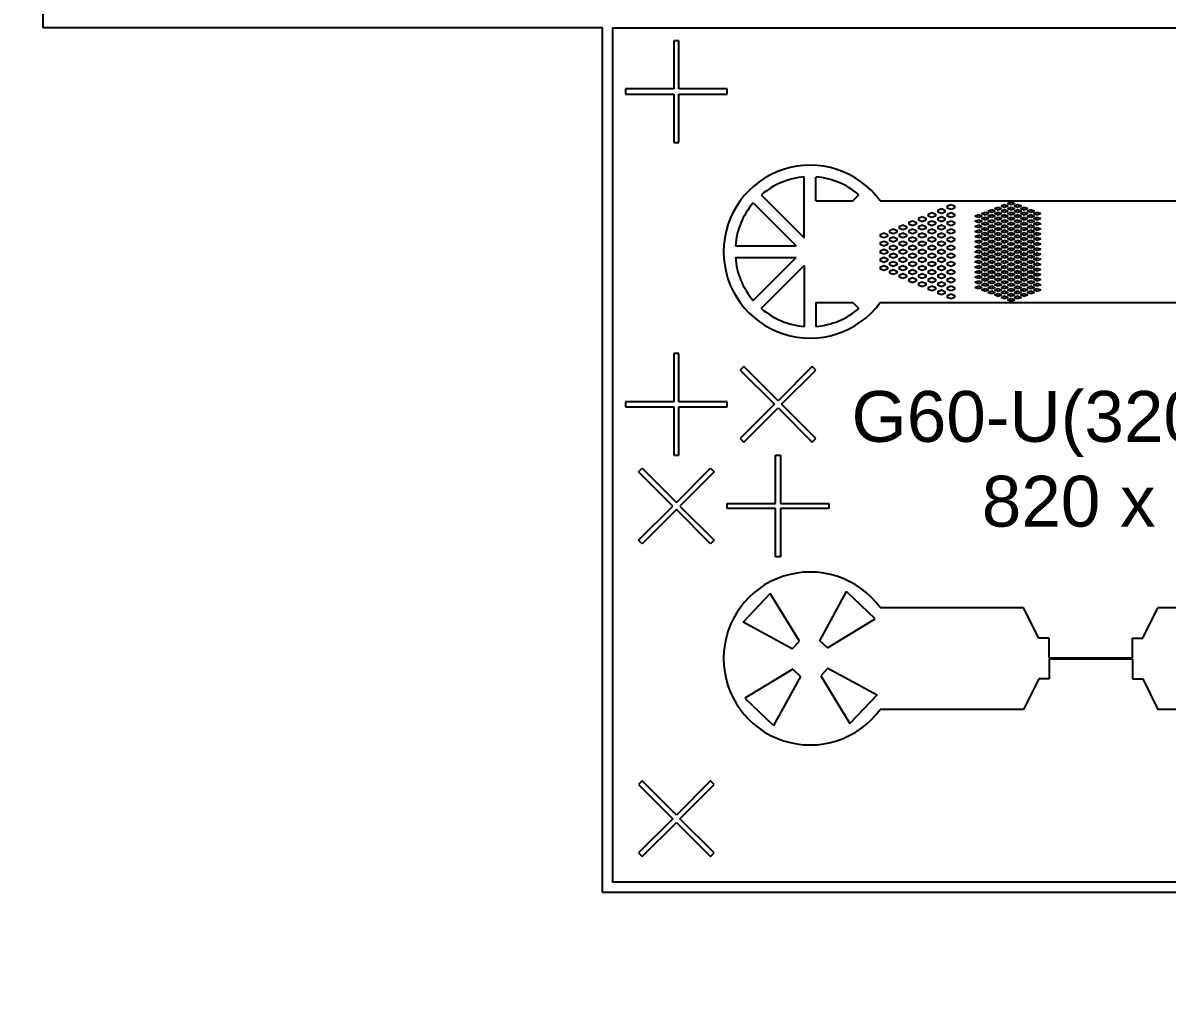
# Model space of a CAD drawing. Header units: inches. Extents: x -271009 to 5700, y -37000 to 38138.
# Drawn here: x -153166 to -141748, y -18500 to -8627 of the extents above; entities that cross this region are included whole.
import ezdxf

# ---------------------------------------------------------------- set-up
doc = ezdxf.new("R2010")
doc.units = ezdxf.units.IN
doc.header["$MEASUREMENT"] = 0
doc.styles.get("Standard").update_dxf_attribs({"font": 'arial.ttf'})

msp = doc.modelspace()

# ---------------------------------------------------------------- linework, layer by layer
for p, q in [((-152963, -8678), (-152963, 8678)), ((-147381, -8678), (-152963, -8678)), ((-147381, -17306), (-147381, -8678)), ((-146620, -8805), (-146670, -8805)), ((-146670, -8805), (-146670, -9287)), ((-146620, -9287), (-146620, -8805)), ((-146670, -9287), (-147152, -9287)), ((-147152, -9287), (-147152, -9338)), ((-147152, -9338), (-146670, -9338)), ((-146670, -9338), (-146670, -9820)), ((-146137, -9287), (-146620, -9287)), ((-146620, -9820), (-146620, -9338)), ((-146620, -9338), (-146137, -9338)), ((-146137, -9338), (-146137, -9287)), ((-146670, -9820), (-146620, -9820)), ((-145368, -10772), (-145368, -10166)), ((-145253, -10404), (-145253, -10166)), ((-145797, -10343), (-145368, -10772)), ((-144884, -10404), (-144824, -10343)), ((-145878, -10425), (-145449, -10854)), ((-145253, -10404), (-144884, -10404)), ((-144612, -10404), (-141656, -10404)), ((-144037, -10495), (-144000, -10480)), ((-144037, -10495), (-144037, -10515)), ((-144000, -10480), (-143964, -10495)), ((-143964, -10495), (-143964, -10515)), ((-143941, -10455), (-143904, -10439)), ((-143941, -10455), (-143941, -10475)), ((-143904, -10490), (-143941, -10475)), ((-143904, -10439), (-143868, -10455)), ((-143868, -10475), (-143904, -10490)), ((-143868, -10455), (-143868, -10475)), ((-143535, -10505), (-143498, -10490)), ((-143498, -10490), (-143462, -10505)), ((-143470, -10480), (-143434, -10465)), ((-143434, -10495), (-143470, -10480)), ((-143434, -10465), (-143397, -10480)), ((-143397, -10480), (-143434, -10495)), ((-143405, -10455), (-143369, -10439)), ((-143369, -10470), (-143405, -10455)), ((-143405, -10505), (-143369, -10490)), ((-143369, -10439), (-143332, -10455)), ((-143332, -10455), (-143369, -10470)), ((-143369, -10490), (-143332, -10505)), ((-143340, -10429), (-143304, -10414)), ((-143304, -10444), (-143340, -10429)), ((-143340, -10480), (-143304, -10465)), ((-143304, -10495), (-143340, -10480)), ((-143304, -10414), (-143267, -10429)), ((-143267, -10429), (-143304, -10444)), ((-143304, -10465), (-143267, -10480)), ((-143267, -10480), (-143304, -10495)), ((-143275, -10455), (-143239, -10439)), ((-143239, -10470), (-143275, -10455)), ((-143275, -10505), (-143239, -10490)), ((-143239, -10439), (-143202, -10455)), ((-143202, -10455), (-143239, -10470)), ((-143239, -10490), (-143202, -10505)), ((-143210, -10480), (-143174, -10465)), ((-143174, -10495), (-143210, -10480)), ((-143174, -10465), (-143137, -10480)), ((-143137, -10480), (-143174, -10495)), ((-143145, -10505), (-143109, -10490)), ((-143109, -10490), (-143072, -10505)), ((-144325, -10617), (-144288, -10602)), ((-144325, -10617), (-144325, -10637)), ((-144288, -10602), (-144252, -10617)), ((-144252, -10617), (-144252, -10637)), ((-144229, -10576), (-144192, -10561)), ((-144229, -10576), (-144229, -10597)), ((-144192, -10612), (-144229, -10597)), ((-144192, -10561), (-144156, -10576)), ((-144156, -10597), (-144192, -10612)), ((-144156, -10576), (-144156, -10597)), ((-144133, -10536), (-144096, -10520)), ((-144133, -10536), (-144133, -10556)), ((-144096, -10571), (-144133, -10556)), ((-144133, -10617), (-144096, -10602)), ((-144133, -10617), (-144133, -10637)), ((-144096, -10520), (-144060, -10536)), ((-144060, -10556), (-144096, -10571)), ((-144096, -10602), (-144060, -10617)), ((-144060, -10536), (-144060, -10556)), ((-144060, -10617), (-144060, -10637)), ((-144000, -10531), (-144037, -10515)), ((-144037, -10576), (-144000, -10561)), ((-144037, -10576), (-144037, -10597)), ((-144000, -10612), (-144037, -10597)), ((-143964, -10515), (-144000, -10531)), ((-144000, -10561), (-143964, -10576)), ((-143964, -10597), (-144000, -10612)), ((-143964, -10576), (-143964, -10597)), ((-143941, -10536), (-143904, -10520)), ((-143941, -10536), (-143941, -10556)), ((-143904, -10571), (-143941, -10556)), ((-143941, -10617), (-143904, -10602)), ((-143941, -10617), (-143941, -10637)), ((-143904, -10520), (-143868, -10536)), ((-143868, -10556), (-143904, -10571)), ((-143904, -10602), (-143868, -10617)), ((-143868, -10536), (-143868, -10556)), ((-143868, -10617), (-143868, -10637)), ((-143665, -10556), (-143628, -10541)), ((-143628, -10571), (-143665, -10556)), ((-143665, -10607), (-143628, -10592)), ((-143628, -10622), (-143665, -10607)), ((-143628, -10541), (-143592, -10556)), ((-143592, -10556), (-143628, -10571)), ((-143628, -10592), (-143592, -10607)), ((-143592, -10607), (-143628, -10622)), ((-143600, -10531), (-143563, -10515)), ((-143563, -10546), (-143600, -10531)), ((-143600, -10581), (-143563, -10566)), ((-143563, -10597), (-143600, -10581)), ((-143600, -10632), (-143563, -10617)), ((-143563, -10515), (-143527, -10531)), ((-143527, -10531), (-143563, -10546)), ((-143563, -10566), (-143527, -10581)), ((-143527, -10581), (-143563, -10597)), ((-143563, -10617), (-143527, -10632)), ((-143498, -10520), (-143535, -10505)), ((-143535, -10556), (-143498, -10541)), ((-143498, -10571), (-143535, -10556)), ((-143535, -10607), (-143498, -10592)), ((-143498, -10622), (-143535, -10607)), ((-143462, -10505), (-143498, -10520)), ((-143498, -10541), (-143462, -10556)), ((-143462, -10556), (-143498, -10571)), ((-143498, -10592), (-143462, -10607)), ((-143462, -10607), (-143498, -10622)), ((-143470, -10531), (-143434, -10515)), ((-143434, -10546), (-143470, -10531)), ((-143470, -10581), (-143434, -10566)), ((-143434, -10597), (-143470, -10581)), ((-143470, -10632), (-143434, -10617)), ((-143434, -10515), (-143397, -10531)), ((-143397, -10531), (-143434, -10546)), ((-143434, -10566), (-143397, -10581)), ((-143397, -10581), (-143434, -10597)), ((-143434, -10617), (-143397, -10632)), ((-143369, -10520), (-143405, -10505)), ((-143405, -10556), (-143369, -10541)), ((-143369, -10571), (-143405, -10556)), ((-143405, -10607), (-143369, -10592)), ((-143369, -10622), (-143405, -10607)), ((-143332, -10505), (-143369, -10520)), ((-143369, -10541), (-143332, -10556)), ((-143332, -10556), (-143369, -10571)), ((-143369, -10592), (-143332, -10607)), ((-143332, -10607), (-143369, -10622)), ((-143340, -10531), (-143304, -10515)), ((-143304, -10546), (-143340, -10531)), ((-143340, -10581), (-143304, -10566)), ((-143304, -10597), (-143340, -10581)), ((-143340, -10632), (-143304, -10617)), ((-143304, -10515), (-143267, -10531)), ((-143267, -10531), (-143304, -10546)), ((-143304, -10566), (-143267, -10581)), ((-143267, -10581), (-143304, -10597)), ((-143304, -10617), (-143267, -10632)), ((-143239, -10520), (-143275, -10505)), ((-143275, -10556), (-143239, -10541)), ((-143239, -10571), (-143275, -10556)), ((-143275, -10607), (-143239, -10592)), ((-143239, -10622), (-143275, -10607)), ((-143202, -10505), (-143239, -10520)), ((-143239, -10541), (-143202, -10556)), ((-143202, -10556), (-143239, -10571)), ((-143239, -10592), (-143202, -10607)), ((-143202, -10607), (-143239, -10622)), ((-143210, -10531), (-143174, -10515)), ((-143174, -10546), (-143210, -10531)), ((-143210, -10581), (-143174, -10566)), ((-143174, -10597), (-143210, -10581)), ((-143210, -10632), (-143174, -10617)), ((-143174, -10515), (-143137, -10531)), ((-143137, -10531), (-143174, -10546)), ((-143174, -10566), (-143137, -10581)), ((-143137, -10581), (-143174, -10597)), ((-143174, -10617), (-143137, -10632)), ((-143109, -10520), (-143145, -10505)), ((-143145, -10556), (-143109, -10541)), ((-143109, -10571), (-143145, -10556)), ((-143145, -10607), (-143109, -10592)), ((-143109, -10622), (-143145, -10607)), ((-143072, -10505), (-143109, -10520)), ((-143109, -10541), (-143072, -10556)), ((-143072, -10556), (-143109, -10571)), ((-143109, -10592), (-143072, -10607)), ((-143072, -10607), (-143109, -10622)), ((-143080, -10531), (-143044, -10515)), ((-143044, -10546), (-143080, -10531)), ((-143080, -10581), (-143044, -10566)), ((-143044, -10597), (-143080, -10581)), ((-143080, -10632), (-143044, -10617)), ((-143044, -10515), (-143007, -10531)), ((-143007, -10531), (-143044, -10546)), ((-143044, -10566), (-143007, -10581)), ((-143007, -10581), (-143044, -10597)), ((-143044, -10617), (-143007, -10632)), ((-144612, -10739), (-144576, -10723)), ((-144576, -10723), (-144539, -10739)), ((-144517, -10698), (-144480, -10683)), ((-144517, -10698), (-144517, -10718)), ((-144480, -10734), (-144517, -10718)), ((-144480, -10683), (-144443, -10698)), ((-144443, -10718), (-144480, -10734)), ((-144443, -10698), (-144443, -10718)), ((-144421, -10658), (-144384, -10642)), ((-144421, -10658), (-144421, -10678)), ((-144384, -10693), (-144421, -10678)), ((-144421, -10739), (-144384, -10723)), ((-144384, -10642), (-144348, -10658)), ((-144348, -10678), (-144384, -10693)), ((-144384, -10723), (-144348, -10739)), ((-144348, -10658), (-144348, -10678)), ((-144288, -10652), (-144325, -10637)), ((-144325, -10698), (-144288, -10683)), ((-144325, -10698), (-144325, -10718)), ((-144288, -10734), (-144325, -10718)), ((-144252, -10637), (-144288, -10652)), ((-144288, -10683), (-144252, -10698)), ((-144252, -10718), (-144288, -10734)), ((-144252, -10698), (-144252, -10718)), ((-144229, -10658), (-144192, -10642)), ((-144229, -10658), (-144229, -10678)), ((-144192, -10693), (-144229, -10678)), ((-144229, -10739), (-144192, -10723)), ((-144192, -10642), (-144156, -10658)), ((-144156, -10678), (-144192, -10693)), ((-144192, -10723), (-144156, -10739)), ((-144156, -10658), (-144156, -10678)), ((-144096, -10652), (-144133, -10637)), ((-144133, -10698), (-144096, -10683)), ((-144133, -10698), (-144133, -10718)), ((-144096, -10734), (-144133, -10718)), ((-144060, -10637), (-144096, -10652)), ((-144096, -10683), (-144060, -10698)), ((-144060, -10718), (-144096, -10734)), ((-144060, -10698), (-144060, -10718)), ((-144037, -10658), (-144000, -10642)), ((-144037, -10658), (-144037, -10678)), ((-144000, -10693), (-144037, -10678)), ((-144037, -10739), (-144000, -10723)), ((-144000, -10642), (-143964, -10658)), ((-143964, -10678), (-144000, -10693)), ((-144000, -10723), (-143964, -10739)), ((-143964, -10658), (-143964, -10678)), ((-143904, -10652), (-143941, -10637)), ((-143941, -10698), (-143904, -10683)), ((-143941, -10698), (-143941, -10718)), ((-143904, -10734), (-143941, -10718)), ((-143868, -10637), (-143904, -10652)), ((-143904, -10683), (-143868, -10698)), ((-143868, -10718), (-143904, -10734)), ((-143868, -10698), (-143868, -10718)), ((-143665, -10658), (-143628, -10642)), ((-143628, -10673), (-143665, -10658)), ((-143665, -10708), (-143628, -10693)), ((-143628, -10723), (-143665, -10708)), ((-143628, -10642), (-143592, -10658)), ((-143592, -10658), (-143628, -10673)), ((-143628, -10693), (-143592, -10708)), ((-143592, -10708), (-143628, -10723)), ((-143563, -10647), (-143600, -10632)), ((-143600, -10683), (-143563, -10668)), ((-143563, -10698), (-143600, -10683)), ((-143600, -10734), (-143563, -10718)), ((-143527, -10632), (-143563, -10647)), ((-143563, -10668), (-143527, -10683)), ((-143527, -10683), (-143563, -10698)), ((-143563, -10718), (-143527, -10734)), ((-143535, -10658), (-143498, -10642)), ((-143498, -10673), (-143535, -10658)), ((-143535, -10708), (-143498, -10693)), ((-143498, -10723), (-143535, -10708)), ((-143498, -10642), (-143462, -10658)), ((-143462, -10658), (-143498, -10673)), ((-143498, -10693), (-143462, -10708)), ((-143462, -10708), (-143498, -10723)), ((-143434, -10647), (-143470, -10632)), ((-143470, -10683), (-143434, -10668)), ((-143434, -10698), (-143470, -10683)), ((-143470, -10734), (-143434, -10718)), ((-143397, -10632), (-143434, -10647)), ((-143434, -10668), (-143397, -10683)), ((-143397, -10683), (-143434, -10698)), ((-143434, -10718), (-143397, -10734)), ((-143405, -10658), (-143369, -10642)), ((-143369, -10673), (-143405, -10658)), ((-143405, -10708), (-143369, -10693)), ((-143369, -10723), (-143405, -10708)), ((-143369, -10642), (-143332, -10658)), ((-143332, -10658), (-143369, -10673)), ((-143369, -10693), (-143332, -10708)), ((-143332, -10708), (-143369, -10723)), ((-143304, -10647), (-143340, -10632)), ((-143340, -10683), (-143304, -10668)), ((-143304, -10698), (-143340, -10683)), ((-143340, -10734), (-143304, -10718)), ((-143267, -10632), (-143304, -10647)), ((-143304, -10668), (-143267, -10683)), ((-143267, -10683), (-143304, -10698)), ((-143304, -10718), (-143267, -10734)), ((-143275, -10658), (-143239, -10642)), ((-143239, -10673), (-143275, -10658)), ((-143275, -10708), (-143239, -10693)), ((-143239, -10723), (-143275, -10708)), ((-143239, -10642), (-143202, -10658)), ((-143202, -10658), (-143239, -10673)), ((-143239, -10693), (-143202, -10708)), ((-143202, -10708), (-143239, -10723)), ((-143174, -10647), (-143210, -10632)), ((-143210, -10683), (-143174, -10668)), ((-143174, -10698), (-143210, -10683)), ((-143210, -10734), (-143174, -10718)), ((-143137, -10632), (-143174, -10647)), ((-143174, -10668), (-143137, -10683)), ((-143137, -10683), (-143174, -10698)), ((-143174, -10718), (-143137, -10734)), ((-143145, -10658), (-143109, -10642)), ((-143109, -10673), (-143145, -10658)), ((-143145, -10708), (-143109, -10693)), ((-143109, -10723), (-143145, -10708)), ((-143109, -10642), (-143072, -10658)), ((-143072, -10658), (-143109, -10673)), ((-143109, -10693), (-143072, -10708)), ((-143072, -10708), (-143109, -10723)), ((-143044, -10647), (-143080, -10632)), ((-143080, -10683), (-143044, -10668)), ((-143044, -10698), (-143080, -10683)), ((-143080, -10734), (-143044, -10718)), ((-143007, -10632), (-143044, -10647)), ((-143044, -10668), (-143007, -10683)), ((-143007, -10683), (-143044, -10698)), ((-143044, -10718), (-143007, -10734)), ((-144612, -10739), (-144612, -10759)), ((-144576, -10774), (-144612, -10759)), ((-144612, -10820), (-144576, -10805)), ((-144612, -10820), (-144612, -10840)), ((-144576, -10855), (-144612, -10840)), ((-144539, -10759), (-144576, -10774)), ((-144576, -10805), (-144539, -10820)), ((-144539, -10840), (-144576, -10855)), ((-144539, -10739), (-144539, -10759)), ((-144539, -10820), (-144539, -10840)), ((-144517, -10779), (-144480, -10764)), ((-144517, -10779), (-144517, -10800)), ((-144480, -10815), (-144517, -10800)), ((-144517, -10861), (-144480, -10845)), ((-144480, -10764), (-144443, -10779)), ((-144443, -10800), (-144480, -10815)), ((-144480, -10845), (-144443, -10861)), ((-144443, -10779), (-144443, -10800)), ((-144421, -10739), (-144421, -10759)), ((-144384, -10774), (-144421, -10759)), ((-144421, -10820), (-144384, -10805)), ((-144421, -10820), (-144421, -10840)), ((-144384, -10855), (-144421, -10840)), ((-144348, -10759), (-144384, -10774)), ((-144384, -10805), (-144348, -10820)), ((-144348, -10840), (-144384, -10855)), ((-144348, -10739), (-144348, -10759)), ((-144348, -10820), (-144348, -10840)), ((-144325, -10779), (-144288, -10764)), ((-144325, -10779), (-144325, -10800)), ((-144288, -10815), (-144325, -10800)), ((-144325, -10861), (-144288, -10845)), ((-144288, -10764), (-144252, -10779)), ((-144252, -10800), (-144288, -10815)), ((-144288, -10845), (-144252, -10861)), ((-144252, -10779), (-144252, -10800)), ((-144229, -10739), (-144229, -10759)), ((-144192, -10774), (-144229, -10759)), ((-144229, -10820), (-144192, -10805)), ((-144229, -10820), (-144229, -10840)), ((-144192, -10855), (-144229, -10840)), ((-144156, -10759), (-144192, -10774)), ((-144192, -10805), (-144156, -10820)), ((-144156, -10840), (-144192, -10855)), ((-144156, -10739), (-144156, -10759)), ((-144156, -10820), (-144156, -10840)), ((-144133, -10779), (-144096, -10764)), ((-144133, -10779), (-144133, -10800)), ((-144096, -10815), (-144133, -10800)), ((-144133, -10861), (-144096, -10845)), ((-144096, -10764), (-144060, -10779)), ((-144060, -10800), (-144096, -10815)), ((-144096, -10845), (-144060, -10861)), ((-144060, -10779), (-144060, -10800)), ((-144037, -10739), (-144037, -10759)), ((-144000, -10774), (-144037, -10759)), ((-144037, -10820), (-144000, -10805)), ((-144037, -10820), (-144037, -10840)), ((-144000, -10855), (-144037, -10840)), ((-143964, -10759), (-144000, -10774)), ((-144000, -10805), (-143964, -10820)), ((-143964, -10840), (-144000, -10855)), ((-143964, -10739), (-143964, -10759)), ((-143964, -10820), (-143964, -10840)), ((-143941, -10779), (-143904, -10764)), ((-143941, -10779), (-143941, -10800)), ((-143904, -10815), (-143941, -10800)), ((-143941, -10861), (-143904, -10845)), ((-143904, -10764), (-143868, -10779)), ((-143868, -10800), (-143904, -10815)), ((-143904, -10845), (-143868, -10861)), ((-143868, -10779), (-143868, -10800)), ((-143665, -10759), (-143628, -10744)), ((-143628, -10774), (-143665, -10759)), ((-143665, -10810), (-143628, -10795)), ((-143628, -10825), (-143665, -10810)), ((-143665, -10861), (-143628, -10845)), ((-143628, -10744), (-143592, -10759)), ((-143592, -10759), (-143628, -10774)), ((-143628, -10795), (-143592, -10810)), ((-143592, -10810), (-143628, -10825)), ((-143628, -10845), (-143592, -10861)), ((-143563, -10749), (-143600, -10734)), ((-143600, -10784), (-143563, -10769)), ((-143563, -10800), (-143600, -10784)), ((-143600, -10835), (-143563, -10820)), ((-143563, -10850), (-143600, -10835)), ((-143527, -10734), (-143563, -10749)), ((-143563, -10769), (-143527, -10784)), ((-143527, -10784), (-143563, -10800)), ((-143563, -10820), (-143527, -10835)), ((-143527, -10835), (-143563, -10850)), ((-143535, -10759), (-143498, -10744)), ((-143498, -10774), (-143535, -10759)), ((-143535, -10810), (-143498, -10795)), ((-143498, -10825), (-143535, -10810)), ((-143535, -10861), (-143498, -10845)), ((-143498, -10744), (-143462, -10759)), ((-143462, -10759), (-143498, -10774)), ((-143498, -10795), (-143462, -10810)), ((-143462, -10810), (-143498, -10825)), ((-143498, -10845), (-143462, -10861)), ((-143434, -10749), (-143470, -10734)), ((-143470, -10784), (-143434, -10769)), ((-143434, -10800), (-143470, -10784)), ((-143470, -10835), (-143434, -10820)), ((-143434, -10850), (-143470, -10835)), ((-143397, -10734), (-143434, -10749)), ((-143434, -10769), (-143397, -10784)), ((-143397, -10784), (-143434, -10800)), ((-143434, -10820), (-143397, -10835)), ((-143397, -10835), (-143434, -10850)), ((-143405, -10759), (-143369, -10744)), ((-143369, -10774), (-143405, -10759)), ((-143405, -10810), (-143369, -10795)), ((-143369, -10825), (-143405, -10810)), ((-143405, -10861), (-143369, -10845)), ((-143369, -10744), (-143332, -10759)), ((-143332, -10759), (-143369, -10774)), ((-143369, -10795), (-143332, -10810)), ((-143332, -10810), (-143369, -10825)), ((-143369, -10845), (-143332, -10861)), ((-143304, -10749), (-143340, -10734)), ((-143340, -10784), (-143304, -10769)), ((-143304, -10800), (-143340, -10784)), ((-143340, -10835), (-143304, -10820)), ((-143304, -10850), (-143340, -10835)), ((-143267, -10734), (-143304, -10749)), ((-143304, -10769), (-143267, -10784)), ((-143267, -10784), (-143304, -10800)), ((-143304, -10820), (-143267, -10835)), ((-143267, -10835), (-143304, -10850)), ((-143275, -10759), (-143239, -10744)), ((-143239, -10774), (-143275, -10759)), ((-143275, -10810), (-143239, -10795)), ((-143239, -10825), (-143275, -10810)), ((-143275, -10861), (-143239, -10845)), ((-143239, -10744), (-143202, -10759)), ((-143202, -10759), (-143239, -10774)), ((-143239, -10795), (-143202, -10810)), ((-143202, -10810), (-143239, -10825)), ((-143239, -10845), (-143202, -10861)), ((-143174, -10749), (-143210, -10734)), ((-143210, -10784), (-143174, -10769)), ((-143174, -10800), (-143210, -10784)), ((-143210, -10835), (-143174, -10820)), ((-143174, -10850), (-143210, -10835)), ((-143137, -10734), (-143174, -10749)), ((-143174, -10769), (-143137, -10784)), ((-143137, -10784), (-143174, -10800)), ((-143174, -10820), (-143137, -10835)), ((-143137, -10835), (-143174, -10850)), ((-143145, -10759), (-143109, -10744)), ((-143109, -10774), (-143145, -10759)), ((-143145, -10810), (-143109, -10795)), ((-143109, -10825), (-143145, -10810)), ((-143145, -10861), (-143109, -10845)), ((-143109, -10744), (-143072, -10759)), ((-143072, -10759), (-143109, -10774)), ((-143109, -10795), (-143072, -10810)), ((-143072, -10810), (-143109, -10825)), ((-143109, -10845), (-143072, -10861)), ((-143044, -10749), (-143080, -10734)), ((-143080, -10784), (-143044, -10769)), ((-143044, -10800), (-143080, -10784)), ((-143080, -10835), (-143044, -10820)), ((-143044, -10850), (-143080, -10835)), ((-143007, -10734), (-143044, -10749)), ((-143044, -10769), (-143007, -10784)), ((-143007, -10784), (-143044, -10800)), ((-143044, -10820), (-143007, -10835)), ((-143007, -10835), (-143044, -10850)), ((-146056, -10854), (-145449, -10854)), ((-144612, -10901), (-144576, -10886)), ((-144612, -10901), (-144612, -10921)), ((-144576, -10937), (-144612, -10921)), ((-144576, -10886), (-144539, -10901)), ((-144539, -10921), (-144576, -10937)), ((-144539, -10901), (-144539, -10921)), ((-144517, -10861), (-144517, -10881)), ((-144480, -10896), (-144517, -10881)), ((-144517, -10942), (-144480, -10926)), ((-144517, -10942), (-144517, -10962)), ((-144443, -10881), (-144480, -10896)), ((-144480, -10926), (-144443, -10942)), ((-144443, -10861), (-144443, -10881)), ((-144443, -10942), (-144443, -10962)), ((-144421, -10901), (-144384, -10886)), ((-144421, -10901), (-144421, -10921)), ((-144384, -10937), (-144421, -10921)), ((-144384, -10886), (-144348, -10901)), ((-144348, -10921), (-144384, -10937)), ((-144348, -10901), (-144348, -10921)), ((-144325, -10861), (-144325, -10881)), ((-144288, -10896), (-144325, -10881)), ((-144325, -10942), (-144288, -10926)), ((-144325, -10942), (-144325, -10962)), ((-144252, -10881), (-144288, -10896)), ((-144288, -10926), (-144252, -10942)), ((-144252, -10861), (-144252, -10881)), ((-144252, -10942), (-144252, -10962)), ((-144229, -10901), (-144192, -10886)), ((-144229, -10901), (-144229, -10921)), ((-144192, -10937), (-144229, -10921)), ((-144192, -10886), (-144156, -10901)), ((-144156, -10921), (-144192, -10937)), ((-144156, -10901), (-144156, -10921)), ((-144133, -10861), (-144133, -10881)), ((-144096, -10896), (-144133, -10881)), ((-144133, -10942), (-144096, -10926)), ((-144133, -10942), (-144133, -10962)), ((-144060, -10881), (-144096, -10896)), ((-144096, -10926), (-144060, -10942)), ((-144060, -10861), (-144060, -10881)), ((-144060, -10942), (-144060, -10962)), ((-144037, -10901), (-144000, -10886)), ((-144037, -10901), (-144037, -10921)), ((-144000, -10937), (-144037, -10921)), ((-144000, -10886), (-143964, -10901)), ((-143964, -10921), (-144000, -10937)), ((-143964, -10901), (-143964, -10921)), ((-143941, -10861), (-143941, -10881)), ((-143904, -10896), (-143941, -10881)), ((-143941, -10942), (-143904, -10926)), ((-143941, -10942), (-143941, -10962)), ((-143868, -10881), (-143904, -10896)), ((-143904, -10926), (-143868, -10942)), ((-143868, -10861), (-143868, -10881)), ((-143868, -10942), (-143868, -10962)), ((-143628, -10876), (-143665, -10861)), ((-143665, -10911), (-143628, -10896)), ((-143628, -10926), (-143665, -10911)), ((-143665, -10962), (-143628, -10947)), ((-143592, -10861), (-143628, -10876)), ((-143628, -10896), (-143592, -10911)), ((-143592, -10911), (-143628, -10926)), ((-143628, -10947), (-143592, -10962)), ((-143600, -10886), (-143563, -10871)), ((-143563, -10901), (-143600, -10886)), ((-143600, -10937), (-143563, -10921)), ((-143563, -10952), (-143600, -10937)), ((-143563, -10871), (-143527, -10886)), ((-143527, -10886), (-143563, -10901)), ((-143563, -10921), (-143527, -10937)), ((-143527, -10937), (-143563, -10952)), ((-143498, -10876), (-143535, -10861)), ((-143535, -10911), (-143498, -10896)), ((-143498, -10926), (-143535, -10911)), ((-143535, -10962), (-143498, -10947)), ((-143462, -10861), (-143498, -10876)), ((-143498, -10896), (-143462, -10911)), ((-143462, -10911), (-143498, -10926)), ((-143498, -10947), (-143462, -10962)), ((-143470, -10886), (-143434, -10871)), ((-143434, -10901), (-143470, -10886)), ((-143470, -10937), (-143434, -10921)), ((-143434, -10952), (-143470, -10937)), ((-143434, -10871), (-143397, -10886)), ((-143397, -10886), (-143434, -10901)), ((-143434, -10921), (-143397, -10937)), ((-143397, -10937), (-143434, -10952)), ((-143369, -10876), (-143405, -10861)), ((-143405, -10911), (-143369, -10896)), ((-143369, -10926), (-143405, -10911)), ((-143405, -10962), (-143369, -10947)), ((-143332, -10861), (-143369, -10876)), ((-143369, -10896), (-143332, -10911)), ((-143332, -10911), (-143369, -10926)), ((-143369, -10947), (-143332, -10962)), ((-143340, -10886), (-143304, -10871)), ((-143304, -10901), (-143340, -10886)), ((-143340, -10937), (-143304, -10921)), ((-143304, -10952), (-143340, -10937)), ((-143304, -10871), (-143267, -10886)), ((-143267, -10886), (-143304, -10901)), ((-143304, -10921), (-143267, -10937)), ((-143267, -10937), (-143304, -10952)), ((-143239, -10876), (-143275, -10861)), ((-143275, -10911), (-143239, -10896)), ((-143239, -10926), (-143275, -10911)), ((-143275, -10962), (-143239, -10947)), ((-143202, -10861), (-143239, -10876)), ((-143239, -10896), (-143202, -10911)), ((-143202, -10911), (-143239, -10926)), ((-143239, -10947), (-143202, -10962)), ((-143210, -10886), (-143174, -10871)), ((-143174, -10901), (-143210, -10886)), ((-143210, -10937), (-143174, -10921)), ((-143174, -10952), (-143210, -10937)), ((-143174, -10871), (-143137, -10886)), ((-143137, -10886), (-143174, -10901)), ((-143174, -10921), (-143137, -10937)), ((-143137, -10937), (-143174, -10952)), ((-143109, -10876), (-143145, -10861)), ((-143145, -10911), (-143109, -10896)), ((-143109, -10926), (-143145, -10911)), ((-143145, -10962), (-143109, -10947)), ((-143072, -10861), (-143109, -10876)), ((-143109, -10896), (-143072, -10911)), ((-143072, -10911), (-143109, -10926)), ((-143109, -10947), (-143072, -10962)), ((-143080, -10886), (-143044, -10871)), ((-143044, -10901), (-143080, -10886)), ((-143080, -10937), (-143044, -10921)), ((-143044, -10952), (-143080, -10937)), ((-143044, -10871), (-143007, -10886)), ((-143007, -10886), (-143044, -10901)), ((-143044, -10921), (-143007, -10937)), ((-143007, -10937), (-143044, -10952)), ((-146056, -10969), (-145449, -10969)), ((-145878, -11398), (-145449, -10969)), ((-145797, -11479), (-145368, -11050)), ((-145368, -11050), (-145368, -11657)), ((-144612, -10982), (-144576, -10967)), ((-144612, -10982), (-144612, -11003)), ((-144576, -11018), (-144612, -11003)), ((-144612, -11064), (-144576, -11048)), ((-144612, -11064), (-144612, -11084)), ((-144576, -10967), (-144539, -10982)), ((-144539, -11003), (-144576, -11018)), ((-144576, -11048), (-144539, -11064)), ((-144539, -10982), (-144539, -11003)), ((-144539, -11064), (-144539, -11084)), ((-144480, -10977), (-144517, -10962)), ((-144517, -11023), (-144480, -11008)), ((-144517, -11023), (-144517, -11043)), ((-144480, -11058), (-144517, -11043)), ((-144443, -10962), (-144480, -10977)), ((-144480, -11008), (-144443, -11023)), ((-144443, -11043), (-144480, -11058)), ((-144443, -11023), (-144443, -11043)), ((-144421, -10982), (-144384, -10967)), ((-144421, -10982), (-144421, -11003)), ((-144384, -11018), (-144421, -11003)), ((-144421, -11064), (-144384, -11048)), ((-144421, -11064), (-144421, -11084)), ((-144384, -10967), (-144348, -10982)), ((-144348, -11003), (-144384, -11018)), ((-144384, -11048), (-144348, -11064)), ((-144348, -10982), (-144348, -11003)), ((-144348, -11064), (-144348, -11084)), ((-144288, -10977), (-144325, -10962)), ((-144325, -11023), (-144288, -11008)), ((-144325, -11023), (-144325, -11043)), ((-144288, -11058), (-144325, -11043)), ((-144252, -10962), (-144288, -10977)), ((-144288, -11008), (-144252, -11023)), ((-144252, -11043), (-144288, -11058)), ((-144252, -11023), (-144252, -11043)), ((-144229, -10982), (-144192, -10967)), ((-144229, -10982), (-144229, -11003)), ((-144192, -11018), (-144229, -11003)), ((-144229, -11064), (-144192, -11048)), ((-144229, -11064), (-144229, -11084)), ((-144192, -10967), (-144156, -10982)), ((-144156, -11003), (-144192, -11018)), ((-144192, -11048), (-144156, -11064)), ((-144156, -10982), (-144156, -11003)), ((-144156, -11064), (-144156, -11084)), ((-144096, -10977), (-144133, -10962)), ((-144133, -11023), (-144096, -11008)), ((-144133, -11023), (-144133, -11043)), ((-144096, -11058), (-144133, -11043)), ((-144060, -10962), (-144096, -10977)), ((-144096, -11008), (-144060, -11023)), ((-144060, -11043), (-144096, -11058)), ((-144060, -11023), (-144060, -11043)), ((-144037, -10982), (-144000, -10967)), ((-144037, -10982), (-144037, -11003)), ((-144000, -11018), (-144037, -11003)), ((-144037, -11064), (-144000, -11048)), ((-144037, -11064), (-144037, -11084)), ((-144000, -10967), (-143964, -10982)), ((-143964, -11003), (-144000, -11018)), ((-144000, -11048), (-143964, -11064)), ((-143964, -10982), (-143964, -11003)), ((-143964, -11064), (-143964, -11084)), ((-143904, -10977), (-143941, -10962)), ((-143941, -11023), (-143904, -11008)), ((-143941, -11023), (-143941, -11043)), ((-143904, -11058), (-143941, -11043)), ((-143868, -10962), (-143904, -10977)), ((-143904, -11008), (-143868, -11023)), ((-143868, -11043), (-143904, -11058)), ((-143868, -11023), (-143868, -11043)), ((-143628, -10977), (-143665, -10962)), ((-143665, -11013), (-143628, -10998)), ((-143628, -11028), (-143665, -11013)), ((-143665, -11064), (-143628, -11048)), ((-143628, -11079), (-143665, -11064)), ((-143592, -10962), (-143628, -10977)), ((-143628, -10998), (-143592, -11013)), ((-143592, -11013), (-143628, -11028)), ((-143628, -11048), (-143592, -11064)), ((-143592, -11064), (-143628, -11079)), ((-143600, -10987), (-143563, -10972)), ((-143563, -11003), (-143600, -10987)), ((-143600, -11038), (-143563, -11023)), ((-143563, -11053), (-143600, -11038)), ((-143600, -11089), (-143563, -11074)), ((-143563, -10972), (-143527, -10987)), ((-143527, -10987), (-143563, -11003)), ((-143563, -11023), (-143527, -11038)), ((-143527, -11038), (-143563, -11053)), ((-143563, -11074), (-143527, -11089)), ((-143498, -10977), (-143535, -10962)), ((-143535, -11013), (-143498, -10998)), ((-143498, -11028), (-143535, -11013)), ((-143535, -11064), (-143498, -11048)), ((-143498, -11079), (-143535, -11064)), ((-143462, -10962), (-143498, -10977)), ((-143498, -10998), (-143462, -11013)), ((-143462, -11013), (-143498, -11028)), ((-143498, -11048), (-143462, -11064)), ((-143462, -11064), (-143498, -11079)), ((-143470, -10987), (-143434, -10972)), ((-143434, -11003), (-143470, -10987)), ((-143470, -11038), (-143434, -11023)), ((-143434, -11053), (-143470, -11038)), ((-143470, -11089), (-143434, -11074)), ((-143434, -10972), (-143397, -10987)), ((-143397, -10987), (-143434, -11003)), ((-143434, -11023), (-143397, -11038)), ((-143397, -11038), (-143434, -11053)), ((-143434, -11074), (-143397, -11089)), ((-143369, -10977), (-143405, -10962)), ((-143405, -11013), (-143369, -10998)), ((-143369, -11028), (-143405, -11013)), ((-143405, -11064), (-143369, -11048)), ((-143369, -11079), (-143405, -11064)), ((-143332, -10962), (-143369, -10977)), ((-143369, -10998), (-143332, -11013)), ((-143332, -11013), (-143369, -11028)), ((-143369, -11048), (-143332, -11064)), ((-143332, -11064), (-143369, -11079)), ((-143340, -10987), (-143304, -10972)), ((-143304, -11003), (-143340, -10987)), ((-143340, -11038), (-143304, -11023)), ((-143304, -11053), (-143340, -11038)), ((-143340, -11089), (-143304, -11074)), ((-143304, -10972), (-143267, -10987)), ((-143267, -10987), (-143304, -11003)), ((-143304, -11023), (-143267, -11038)), ((-143267, -11038), (-143304, -11053)), ((-143304, -11074), (-143267, -11089)), ((-143239, -10977), (-143275, -10962)), ((-143275, -11013), (-143239, -10998)), ((-143239, -11028), (-143275, -11013)), ((-143275, -11064), (-143239, -11048)), ((-143239, -11079), (-143275, -11064)), ((-143202, -10962), (-143239, -10977)), ((-143239, -10998), (-143202, -11013)), ((-143202, -11013), (-143239, -11028)), ((-143239, -11048), (-143202, -11064)), ((-143202, -11064), (-143239, -11079)), ((-143210, -10987), (-143174, -10972)), ((-143174, -11003), (-143210, -10987)), ((-143210, -11038), (-143174, -11023)), ((-143174, -11053), (-143210, -11038)), ((-143210, -11089), (-143174, -11074)), ((-143174, -10972), (-143137, -10987)), ((-143137, -10987), (-143174, -11003)), ((-143174, -11023), (-143137, -11038)), ((-143137, -11038), (-143174, -11053)), ((-143174, -11074), (-143137, -11089)), ((-143109, -10977), (-143145, -10962)), ((-143145, -11013), (-143109, -10998)), ((-143109, -11028), (-143145, -11013)), ((-143145, -11064), (-143109, -11048)), ((-143109, -11079), (-143145, -11064)), ((-143072, -10962), (-143109, -10977)), ((-143109, -10998), (-143072, -11013)), ((-143072, -11013), (-143109, -11028)), ((-143109, -11048), (-143072, -11064)), ((-143072, -11064), (-143109, -11079)), ((-143080, -10987), (-143044, -10972)), ((-143044, -11003), (-143080, -10987)), ((-143080, -11038), (-143044, -11023)), ((-143044, -11053), (-143080, -11038)), ((-143080, -11089), (-143044, -11074)), ((-143044, -10972), (-143007, -10987)), ((-143007, -10987), (-143044, -11003)), ((-143044, -11023), (-143007, -11038)), ((-143007, -11038), (-143044, -11053)), ((-143044, -11074), (-143007, -11089)), ((-144576, -11099), (-144612, -11084)), ((-144539, -11084), (-144576, -11099)), ((-144517, -11104), (-144480, -11089)), ((-144517, -11104), (-144517, -11124)), ((-144480, -11140), (-144517, -11124)), ((-144480, -11089), (-144443, -11104)), ((-144443, -11124), (-144480, -11140)), ((-144443, -11104), (-144443, -11124)), ((-144384, -11099), (-144421, -11084)), ((-144421, -11145), (-144384, -11129)), ((-144421, -11145), (-144421, -11165)), ((-144384, -11180), (-144421, -11165)), ((-144348, -11084), (-144384, -11099)), ((-144384, -11129), (-144348, -11145)), ((-144348, -11165), (-144384, -11180)), ((-144348, -11145), (-144348, -11165)), ((-144325, -11104), (-144288, -11089)), ((-144325, -11104), (-144325, -11124)), ((-144288, -11140), (-144325, -11124)), ((-144325, -11185), (-144288, -11170)), ((-144325, -11185), (-144325, -11206)), ((-144288, -11089), (-144252, -11104)), ((-144252, -11124), (-144288, -11140)), ((-144288, -11170), (-144252, -11185)), ((-144252, -11104), (-144252, -11124)), ((-144252, -11185), (-144252, -11206)), ((-144192, -11099), (-144229, -11084)), ((-144229, -11145), (-144192, -11129)), ((-144229, -11145), (-144229, -11165)), ((-144192, -11180), (-144229, -11165)), ((-144156, -11084), (-144192, -11099)), ((-144192, -11129), (-144156, -11145)), ((-144156, -11165), (-144192, -11180)), ((-144156, -11145), (-144156, -11165)), ((-144133, -11104), (-144096, -11089)), ((-144133, -11104), (-144133, -11124)), ((-144096, -11140), (-144133, -11124)), ((-144133, -11185), (-144096, -11170)), ((-144133, -11185), (-144133, -11206)), ((-144096, -11089), (-144060, -11104)), ((-144060, -11124), (-144096, -11140)), ((-144096, -11170), (-144060, -11185)), ((-144060, -11104), (-144060, -11124)), ((-144060, -11185), (-144060, -11206)), ((-144000, -11099), (-144037, -11084)), ((-144037, -11145), (-144000, -11129)), ((-144037, -11145), (-144037, -11165)), ((-144000, -11180), (-144037, -11165)), ((-143964, -11084), (-144000, -11099)), ((-144000, -11129), (-143964, -11145)), ((-143964, -11165), (-144000, -11180)), ((-143964, -11145), (-143964, -11165)), ((-143941, -11104), (-143904, -11089)), ((-143941, -11104), (-143941, -11124)), ((-143904, -11140), (-143941, -11124)), ((-143941, -11185), (-143904, -11170)), ((-143941, -11185), (-143941, -11206)), ((-143904, -11089), (-143868, -11104)), ((-143868, -11124), (-143904, -11140)), ((-143904, -11170), (-143868, -11185)), ((-143868, -11104), (-143868, -11124)), ((-143868, -11185), (-143868, -11206)), ((-143665, -11114), (-143628, -11099)), ((-143628, -11129), (-143665, -11114)), ((-143665, -11165), (-143628, -11150)), ((-143628, -11180), (-143665, -11165)), ((-143628, -11099), (-143592, -11114)), ((-143592, -11114), (-143628, -11129)), ((-143628, -11150), (-143592, -11165)), ((-143592, -11165), (-143628, -11180)), ((-143563, -11104), (-143600, -11089)), ((-143600, -11140), (-143563, -11124)), ((-143563, -11155), (-143600, -11140)), ((-143600, -11190), (-143563, -11175)), ((-143527, -11089), (-143563, -11104)), ((-143563, -11124), (-143527, -11140)), ((-143527, -11140), (-143563, -11155)), ((-143563, -11175), (-143527, -11190)), ((-143535, -11114), (-143498, -11099)), ((-143498, -11129), (-143535, -11114)), ((-143535, -11165), (-143498, -11150)), ((-143498, -11180), (-143535, -11165)), ((-143498, -11099), (-143462, -11114)), ((-143462, -11114), (-143498, -11129)), ((-143498, -11150), (-143462, -11165)), ((-143462, -11165), (-143498, -11180)), ((-143434, -11104), (-143470, -11089)), ((-143470, -11140), (-143434, -11124)), ((-143434, -11155), (-143470, -11140)), ((-143470, -11190), (-143434, -11175)), ((-143397, -11089), (-143434, -11104)), ((-143434, -11124), (-143397, -11140)), ((-143397, -11140), (-143434, -11155)), ((-143434, -11175), (-143397, -11190)), ((-143405, -11114), (-143369, -11099)), ((-143369, -11129), (-143405, -11114)), ((-143405, -11165), (-143369, -11150)), ((-143369, -11180), (-143405, -11165)), ((-143369, -11099), (-143332, -11114)), ((-143332, -11114), (-143369, -11129)), ((-143369, -11150), (-143332, -11165)), ((-143332, -11165), (-143369, -11180)), ((-143304, -11104), (-143340, -11089)), ((-143340, -11140), (-143304, -11124)), ((-143304, -11155), (-143340, -11140)), ((-143340, -11190), (-143304, -11175)), ((-143267, -11089), (-143304, -11104)), ((-143304, -11124), (-143267, -11140)), ((-143267, -11140), (-143304, -11155)), ((-143304, -11175), (-143267, -11190)), ((-143275, -11114), (-143239, -11099)), ((-143239, -11129), (-143275, -11114)), ((-143275, -11165), (-143239, -11150)), ((-143239, -11180), (-143275, -11165)), ((-143239, -11099), (-143202, -11114)), ((-143202, -11114), (-143239, -11129)), ((-143239, -11150), (-143202, -11165)), ((-143202, -11165), (-143239, -11180)), ((-143174, -11104), (-143210, -11089)), ((-143210, -11140), (-143174, -11124)), ((-143174, -11155), (-143210, -11140)), ((-143210, -11190), (-143174, -11175)), ((-143137, -11089), (-143174, -11104)), ((-143174, -11124), (-143137, -11140)), ((-143137, -11140), (-143174, -11155)), ((-143174, -11175), (-143137, -11190)), ((-143145, -11114), (-143109, -11099)), ((-143109, -11129), (-143145, -11114)), ((-143145, -11165), (-143109, -11150)), ((-143109, -11180), (-143145, -11165)), ((-143109, -11099), (-143072, -11114)), ((-143072, -11114), (-143109, -11129)), ((-143109, -11150), (-143072, -11165)), ((-143072, -11165), (-143109, -11180)), ((-143044, -11104), (-143080, -11089)), ((-143080, -11140), (-143044, -11124)), ((-143044, -11155), (-143080, -11140)), ((-143080, -11190), (-143044, -11175)), ((-143007, -11089), (-143044, -11104)), ((-143044, -11124), (-143007, -11140)), ((-143007, -11140), (-143044, -11155)), ((-143044, -11175), (-143007, -11190)), ((-144288, -11221), (-144325, -11206)), ((-144252, -11206), (-144288, -11221)), ((-144229, -11226), (-144192, -11211)), ((-144229, -11226), (-144229, -11246)), ((-144192, -11261), (-144229, -11246)), ((-144192, -11211), (-144156, -11226)), ((-144156, -11246), (-144192, -11261)), ((-144156, -11226), (-144156, -11246)), ((-144096, -11221), (-144133, -11206)), ((-144133, -11267), (-144096, -11251)), ((-144133, -11267), (-144133, -11287)), ((-144096, -11302), (-144133, -11287)), ((-144060, -11206), (-144096, -11221)), ((-144096, -11251), (-144060, -11267)), ((-144060, -11287), (-144096, -11302)), ((-144060, -11267), (-144060, -11287)), ((-144037, -11226), (-144000, -11211)), ((-144037, -11226), (-144037, -11246)), ((-144000, -11261), (-144037, -11246)), ((-144037, -11307), (-144000, -11292)), ((-144000, -11211), (-143964, -11226)), ((-143964, -11246), (-144000, -11261)), ((-144000, -11292), (-143964, -11307)), ((-143964, -11226), (-143964, -11246)), ((-143904, -11221), (-143941, -11206)), ((-143941, -11267), (-143904, -11251)), ((-143941, -11267), (-143941, -11287)), ((-143904, -11302), (-143941, -11287)), ((-143868, -11206), (-143904, -11221)), ((-143904, -11251), (-143868, -11267)), ((-143868, -11287), (-143904, -11302)), ((-143868, -11267), (-143868, -11287)), ((-143665, -11216), (-143628, -11201)), ((-143628, -11231), (-143665, -11216)), ((-143665, -11267), (-143628, -11251)), ((-143628, -11282), (-143665, -11267)), ((-143628, -11201), (-143592, -11216)), ((-143592, -11216), (-143628, -11231)), ((-143628, -11251), (-143592, -11267)), ((-143592, -11267), (-143628, -11282)), ((-143563, -11206), (-143600, -11190)), ((-143600, -11241), (-143563, -11226)), ((-143563, -11256), (-143600, -11241)), ((-143600, -11292), (-143563, -11277)), ((-143563, -11307), (-143600, -11292)), ((-143527, -11190), (-143563, -11206)), ((-143563, -11226), (-143527, -11241)), ((-143527, -11241), (-143563, -11256)), ((-143563, -11277), (-143527, -11292)), ((-143527, -11292), (-143563, -11307)), ((-143535, -11216), (-143498, -11201)), ((-143498, -11231), (-143535, -11216)), ((-143535, -11267), (-143498, -11251)), ((-143498, -11282), (-143535, -11267)), ((-143535, -11317), (-143498, -11302)), ((-143498, -11201), (-143462, -11216)), ((-143462, -11216), (-143498, -11231)), ((-143498, -11251), (-143462, -11267)), ((-143462, -11267), (-143498, -11282)), ((-143498, -11302), (-143462, -11317)), ((-143434, -11206), (-143470, -11190)), ((-143470, -11241), (-143434, -11226)), ((-143434, -11256), (-143470, -11241)), ((-143470, -11292), (-143434, -11277)), ((-143434, -11307), (-143470, -11292)), ((-143397, -11190), (-143434, -11206)), ((-143434, -11226), (-143397, -11241)), ((-143397, -11241), (-143434, -11256)), ((-143434, -11277), (-143397, -11292)), ((-143397, -11292), (-143434, -11307)), ((-143405, -11216), (-143369, -11201)), ((-143369, -11231), (-143405, -11216)), ((-143405, -11267), (-143369, -11251)), ((-143369, -11282), (-143405, -11267)), ((-143405, -11317), (-143369, -11302)), ((-143369, -11201), (-143332, -11216)), ((-143332, -11216), (-143369, -11231)), ((-143369, -11251), (-143332, -11267)), ((-143332, -11267), (-143369, -11282)), ((-143369, -11302), (-143332, -11317)), ((-143304, -11206), (-143340, -11190)), ((-143340, -11241), (-143304, -11226)), ((-143304, -11256), (-143340, -11241)), ((-143340, -11292), (-143304, -11277)), ((-143304, -11307), (-143340, -11292)), ((-143267, -11190), (-143304, -11206)), ((-143304, -11226), (-143267, -11241)), ((-143267, -11241), (-143304, -11256)), ((-143304, -11277), (-143267, -11292)), ((-143267, -11292), (-143304, -11307)), ((-143275, -11216), (-143239, -11201)), ((-143239, -11231), (-143275, -11216)), ((-143275, -11267), (-143239, -11251)), ((-143239, -11282), (-143275, -11267)), ((-143275, -11317), (-143239, -11302)), ((-143239, -11201), (-143202, -11216)), ((-143202, -11216), (-143239, -11231)), ((-143239, -11251), (-143202, -11267)), ((-143202, -11267), (-143239, -11282)), ((-143239, -11302), (-143202, -11317)), ((-143174, -11206), (-143210, -11190)), ((-143210, -11241), (-143174, -11226)), ((-143174, -11256), (-143210, -11241)), ((-143210, -11292), (-143174, -11277)), ((-143174, -11307), (-143210, -11292)), ((-143137, -11190), (-143174, -11206)), ((-143174, -11226), (-143137, -11241)), ((-143137, -11241), (-143174, -11256)), ((-143174, -11277), (-143137, -11292)), ((-143137, -11292), (-143174, -11307)), ((-143145, -11216), (-143109, -11201)), ((-143109, -11231), (-143145, -11216)), ((-143145, -11267), (-143109, -11251)), ((-143109, -11282), (-143145, -11267)), ((-143145, -11317), (-143109, -11302)), ((-143109, -11201), (-143072, -11216)), ((-143072, -11216), (-143109, -11231)), ((-143109, -11251), (-143072, -11267)), ((-143072, -11267), (-143109, -11282)), ((-143109, -11302), (-143072, -11317)), ((-143044, -11206), (-143080, -11190)), ((-143080, -11241), (-143044, -11226)), ((-143044, -11256), (-143080, -11241)), ((-143080, -11292), (-143044, -11277)), ((-143044, -11307), (-143080, -11292)), ((-143007, -11190), (-143044, -11206)), ((-143044, -11226), (-143007, -11241)), ((-143007, -11241), (-143044, -11256)), ((-143044, -11277), (-143007, -11292)), ((-143007, -11292), (-143044, -11307)), ((-144037, -11307), (-144037, -11327)), ((-144000, -11343), (-144037, -11327)), ((-143964, -11327), (-144000, -11343)), ((-143964, -11307), (-143964, -11327)), ((-143941, -11348), (-143904, -11332)), ((-143941, -11348), (-143941, -11368)), ((-143904, -11383), (-143941, -11368)), ((-143904, -11332), (-143868, -11348)), ((-143868, -11368), (-143904, -11383)), ((-143868, -11348), (-143868, -11368)), ((-143498, -11332), (-143535, -11317)), ((-143462, -11317), (-143498, -11332)), ((-143470, -11343), (-143434, -11327)), ((-143434, -11358), (-143470, -11343)), ((-143434, -11327), (-143397, -11343)), ((-143397, -11343), (-143434, -11358)), ((-143369, -11332), (-143405, -11317)), ((-143405, -11368), (-143369, -11353)), ((-143369, -11383), (-143405, -11368)), ((-143332, -11317), (-143369, -11332)), ((-143369, -11353), (-143332, -11368)), ((-143332, -11368), (-143369, -11383)), ((-143340, -11343), (-143304, -11327)), ((-143304, -11358), (-143340, -11343)), ((-143340, -11393), (-143304, -11378)), ((-143304, -11409), (-143340, -11393)), ((-143304, -11327), (-143267, -11343)), ((-143267, -11343), (-143304, -11358)), ((-143304, -11378), (-143267, -11393)), ((-143267, -11393), (-143304, -11409)), ((-143239, -11332), (-143275, -11317)), ((-143275, -11368), (-143239, -11353)), ((-143239, -11383), (-143275, -11368)), ((-143202, -11317), (-143239, -11332)), ((-143239, -11353), (-143202, -11368)), ((-143202, -11368), (-143239, -11383)), ((-143210, -11343), (-143174, -11327)), ((-143174, -11358), (-143210, -11343)), ((-143174, -11327), (-143137, -11343)), ((-143137, -11343), (-143174, -11358)), ((-143109, -11332), (-143145, -11317)), ((-143072, -11317), (-143109, -11332)), ((-145253, -11419), (-145253, -11657)), ((-145253, -11419), (-144884, -11419)), ((-144884, -11419), (-144824, -11479)), ((-144612, -11419), (-141656, -11419)), ((-146620, -11926), (-146670, -11926)), ((-146670, -11926), (-146670, -12408)), ((-146620, -12408), (-146620, -11926)), ((-145971, -12057), (-146007, -12093)), ((-146007, -12093), (-145666, -12434)), ((-145630, -12398), (-145971, -12057)), ((-145289, -12057), (-145630, -12398)), ((-145594, -12434), (-145253, -12093)), ((-145253, -12093), (-145289, -12057)), ((-146670, -12408), (-147152, -12408)), ((-147152, -12408), (-147152, -12459)), ((-146137, -12408), (-146620, -12408)), ((-146137, -12459), (-146137, -12408)), ((-145666, -12434), (-146007, -12775)), ((-145253, -12775), (-145594, -12434)), ((-147152, -12459), (-146670, -12459)), ((-146670, -12459), (-146670, -12941)), ((-146620, -12941), (-146620, -12459)), ((-146620, -12459), (-146137, -12459)), ((-145971, -12811), (-145630, -12470)), ((-145630, -12470), (-145289, -12811)), ((-146007, -12775), (-145971, -12811)), ((-145289, -12811), (-145253, -12775)), ((-146670, -12941), (-146620, -12941)), ((-145655, -13423), (-145655, -12941)), ((-145655, -12941), (-145605, -12941)), ((-145605, -12941), (-145605, -13423)), ((-147022, -13108), (-146986, -13072)), ((-146681, -13449), (-147022, -13108)), ((-146986, -13072), (-146645, -13413)), ((-146645, -13413), (-146304, -13072)), ((-146268, -13108), (-146609, -13449)), ((-146304, -13072), (-146268, -13108)), ((-147022, -13790), (-146681, -13449)), ((-146609, -13449), (-146268, -13790)), ((-146137, -13423), (-145655, -13423)), ((-146137, -13474), (-146137, -13423)), ((-145605, -13423), (-145122, -13423)), ((-145122, -13423), (-145122, -13474)), ((-146645, -13485), (-146986, -13826)), ((-146304, -13826), (-146645, -13485)), ((-145655, -13474), (-146137, -13474)), ((-145655, -13956), (-145655, -13474)), ((-145122, -13474), (-145605, -13474)), ((-145605, -13474), (-145605, -13956)), ((-146986, -13826), (-147022, -13790)), ((-146268, -13790), (-146304, -13826)), ((-145605, -13956), (-145655, -13956)), ((-145979, -14607), (-145707, -14322)), ((-145416, -14798), (-145707, -14322)), ((-145213, -14793), (-144946, -14303)), ((-144661, -14574), (-144946, -14303)), ((-143179, -14464), (-144612, -14464)), ((-143026, -14768), (-143179, -14464)), ((-141991, -14768), (-141839, -14464)), ((-138883, -14464), (-141839, -14464)), ((-145488, -14874), (-145979, -14607)), ((-145137, -14865), (-144661, -14574)), ((-145488, -14874), (-145416, -14798)), ((-145137, -14865), (-145213, -14793)), ((-142925, -14768), (-143026, -14768)), ((-142925, -14967), (-142925, -14768)), ((-142093, -14967), (-142093, -14768)), ((-142093, -14768), (-141991, -14768)), ((-145132, -15068), (-145204, -15144)), ((-145132, -15068), (-144642, -15335)), ((-142093, -14967), (-142925, -14967)), ((-142093, -14976), (-142925, -14976)), ((-142925, -14976), (-142925, -15174)), ((-142093, -14976), (-142093, -15174)), ((-145483, -15077), (-145960, -15368)), ((-145407, -15150), (-145674, -15640)), ((-145483, -15077), (-145407, -15150)), ((-145204, -15144), (-144913, -15621)), ((-143026, -15174), (-143179, -15479)), ((-142925, -15174), (-143026, -15174)), ((-142093, -15174), (-141991, -15174)), ((-141991, -15174), (-141839, -15479)), ((-145960, -15368), (-145674, -15640)), ((-144642, -15335), (-144913, -15621)), ((-143179, -15479), (-144612, -15479)), ((-138883, -15479), (-141839, -15479)), ((-146986, -16193), (-147022, -16229)), ((-146645, -16534), (-146986, -16193)), ((-146304, -16193), (-146645, -16534)), ((-146268, -16229), (-146304, -16193)), ((-147022, -16229), (-146681, -16570)), ((-146609, -16570), (-146268, -16229)), ((-146681, -16570), (-147022, -16911)), ((-146986, -16947), (-146645, -16606)), ((-146645, -16606), (-146304, -16947)), ((-146268, -16911), (-146609, -16570)), ((-147022, -16911), (-146986, -16947)), ((-146304, -16947), (-146268, -16911)), ((-136216, -17306), (-147381, -17306))]:
    msp.add_line(p, q)
msp.add_lwpolyline([(-137000, 35000, 6), (-113000, 35000)], format="xyb", close=True)
msp.add_lwpolyline([(-136216, -17204), (-147279, -17204), (-147279, -8678), (-136216, -8678)], close=True)
for centre, radius, start, end in [((-145310, -10911), 863, 36.0319, 323.9681), ((-145310, -10911), 748, 94.4117, 130.5883), ((-145310, -10911), 748, 49.4117, 85.5883), ((-145310, -10911), 748, 139.4117, 175.5883), ((-145310, -10911), 748, 184.4117, 220.5883), ((-145310, -10911), 748, 229.4117, 265.5883), ((-145310, -10911), 748, 274.4117, 310.5883), ((-145310, -14971), 863, 36.0319, 323.9681)]:
    msp.add_arc(centre, radius, start, end)

# ---------------------------------------------------------------- texts
at = {"insert": (-137221, -13662), "char_height": 507.5, "attachment_point": 9}
msp.add_mtext_dynamic_manual_height_columns('\\A1;\\pxqc;{\\fSwis721 BdOul BT|b0|i0|c0|p82;G60-U(320,60)-G60\\P820 x 9.186}', width=9047.07, gutter_width=1269, heights=[1564], dxfattribs=at)

doc.saveas('drawing.dxf')
